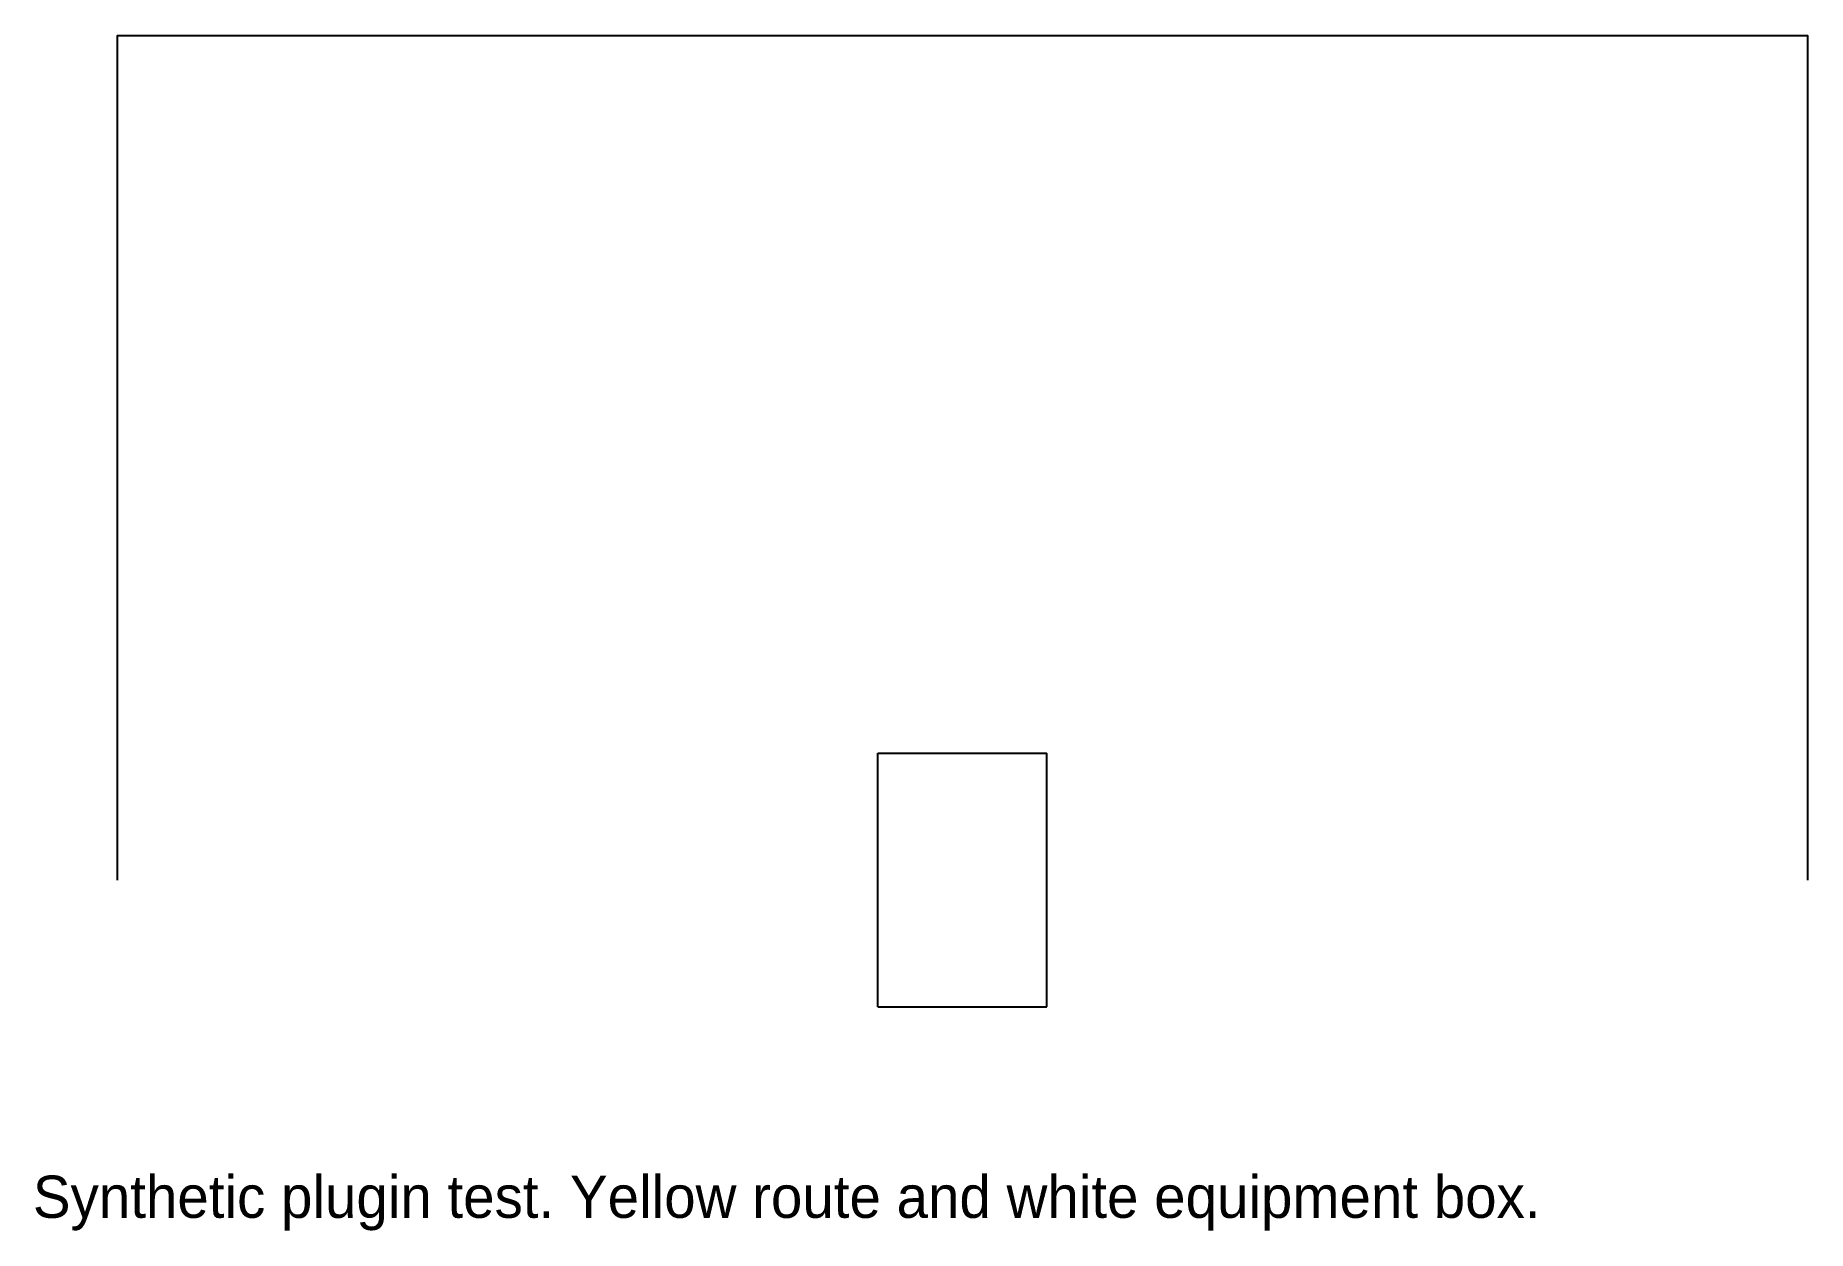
# Model space of a CAD drawing. Header units: millimetres. Extents: x -194 to 4000, y -830 to 2000.
import ezdxf

# ---------------------------------------------------------------- set-up
doc = ezdxf.new("R2010")
doc.units = ezdxf.units.MM
for name, color, linetype in [('TEST_LABELS', 8, 'Continuous'), ('TEST_OBSTACLE', 7, 'Continuous'), ('TEST_ROUTE', 2, 'Continuous')]:
    doc.layers.add(name, color=color, linetype=linetype)

# ---------------------------------------------------------------- blocks, each defined once
blk = doc.blocks.new('TEST_EQUIPMENT_BOX')
at = {"color": 0}
for p, q in [((1800, -300), (1800, 300)), ((1800, -300, 2000), (1800, 300, 2000)), ((1800, 300), (1800, 300, 2000)), ((1800, 300), (2200, 300)), ((1800, 300, 2000), (2200, 300, 2000)), ((2200, -300), (2200, 300)), ((2200, -300, 2000), (2200, 300, 2000)), ((2200, 300), (2200, 300, 2000)), ((1800, -300), (1800, -300, 2000)), ((1800, -300), (2200, -300)), ((1800, -300, 2000), (2200, -300, 2000)), ((2200, -300), (2200, -300, 2000))]:
    blk.add_line(p, q, dxfattribs=at)

msp = doc.modelspace()

# ---------------------------------------------------------------- linework, layer by layer
at = {"layer": 'TEST_ROUTE'}
msp.add_polyline3d([(0, 0, 1000), (0, 2000, 1000), (4000, 2000, 1000), (4000, 0, 1000)], dxfattribs=at)

# ---------------------------------------------------------------- block references
at = {"layer": 'TEST_OBSTACLE'}
msp.add_blockref('TEST_EQUIPMENT_BOX', (0, 0), dxfattribs=at)

# ---------------------------------------------------------------- texts
at = {"layer": 'TEST_LABELS'}
msp.add_text('Synthetic plugin test. Yellow route and white equipment box.', height=100, dxfattribs=at).set_placement((-200, -800))

doc.saveas('drawing.dxf')
